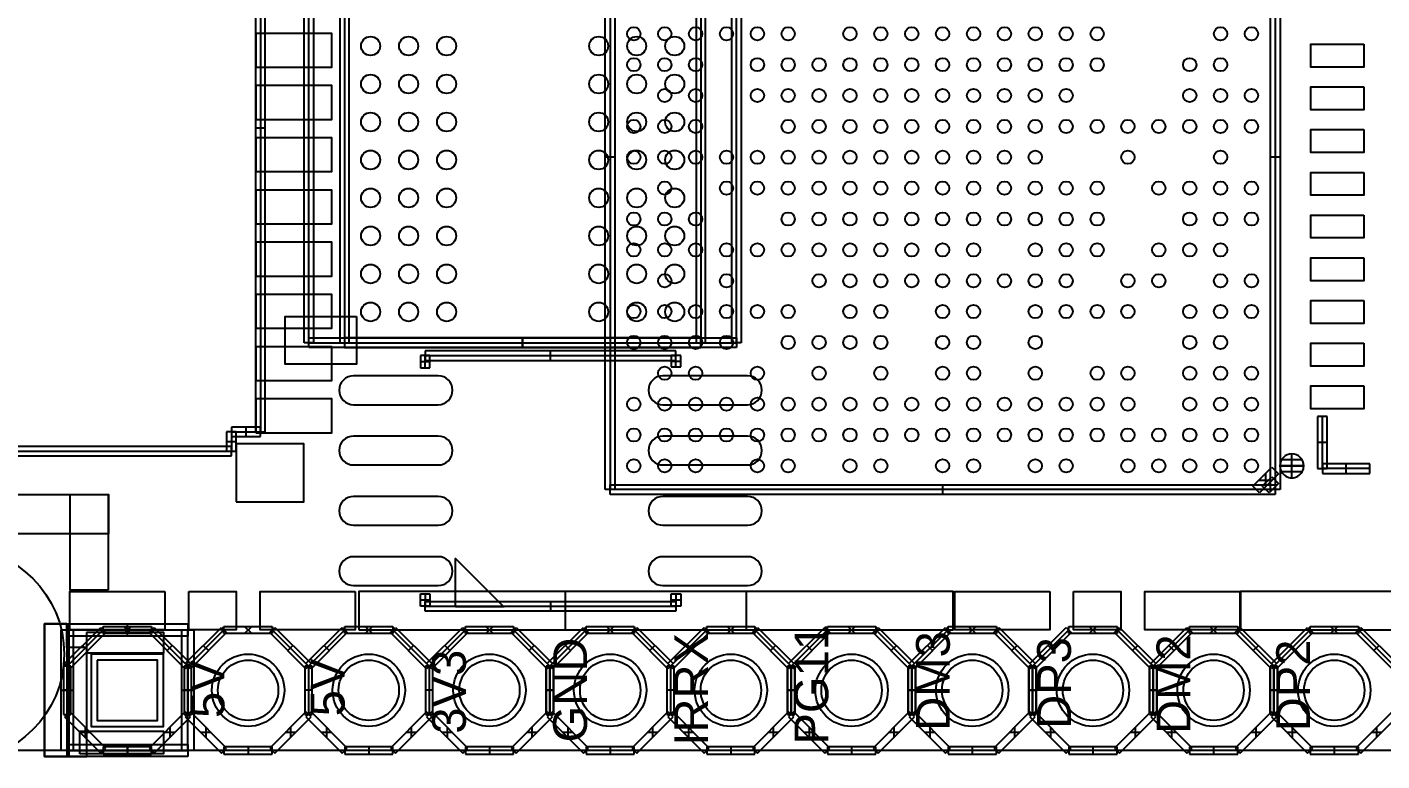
# Model space of a CAD drawing. Header units: millimetres. Extents: x -8.1 to 62.8, y -0.2 to 29.8.
# Drawn here: x 9.03 to 37.54, y -0.22 to 15.24 of the extents above; entities that cross this region are included whole.
import ezdxf

# ---------------------------------------------------------------- set-up
doc = ezdxf.new("R2010")
doc.units = ezdxf.units.MM
doc.header["$MEASUREMENT"] = 0
for name, color, linetype in [('BOT', 12, 'Continuous'), ('KEEPOUT', 13, 'Continuous'), ('SIKL-BOT', 253, 'Continuous'), ('SILK-TOP', 1, 'Continuous'), ('SOLD-TOP', 5, 'Continuous'), ('TOP', 11, 'Continuous')]:
    doc.layers.add(name, color=color, linetype=linetype)

msp = doc.modelspace()

# ---------------------------------------------------------------- linework, layer by layer
at = {"layer": 'BOT'}
for points in [[(13.84, 14.394), (15.44, 14.394), (15.44, 15.106), (13.84, 15.106), (13.84, 14.394)], [(13.84, 13.294), (15.44, 13.294), (15.44, 14.006), (13.84, 14.006), (13.84, 13.294)], [(13.84, 12.194), (15.44, 12.194), (15.44, 12.906), (13.84, 12.906), (13.84, 12.194)], [(13.84, 11.094), (15.44, 11.094), (15.44, 11.806), (13.84, 11.806), (13.84, 11.094)], [(13.84, 9.994), (15.44, 9.994), (15.44, 10.706), (13.84, 10.706), (13.84, 9.994)], [(13.84, 8.894), (15.44, 8.894), (15.44, 9.606), (13.84, 9.606), (13.84, 8.894)], [(13.84, 7.794), (15.44, 7.794), (15.44, 8.506), (13.84, 8.506), (13.84, 7.794)], [(13.84, 6.694), (15.44, 6.694), (15.44, 7.406), (13.84, 7.406), (13.84, 6.694)], [(13.429, 5.24), (14.851, 5.24), (14.851, 6.46), (13.429, 6.46), (13.429, 5.24)], [(10.506, 1.905), (10.506, 0.635), (11.776, 0.635), (11.776, 1.905), (10.506, 1.905)]]:
    msp.add_lwpolyline(points, dxfattribs=at)
for points in [[(17.68, 7.894), (15.902, 7.894, 1), (15.902, 7.285), (17.68, 7.285, 1), (17.68, 7.894)], [(24.19, 7.894), (22.412, 7.894, 1), (22.412, 7.285), (24.19, 7.285, 1), (24.19, 7.894)], [(17.68, 6.624), (15.902, 6.624, 1), (15.902, 6.015), (17.68, 6.015, 1), (17.68, 6.624)], [(24.19, 6.624), (22.412, 6.624, 1), (22.412, 6.015), (24.19, 6.015, 1), (24.19, 6.624)], [(17.68, 5.354), (15.902, 5.354, 1), (15.902, 4.745), (17.68, 4.745, 1), (17.68, 5.354)], [(24.19, 5.354), (22.412, 5.354, 1), (22.412, 4.745), (24.19, 4.745, 1), (24.19, 5.354)], [(17.68, 4.084), (15.902, 4.084, 1), (15.902, 3.475), (17.68, 3.475, 1), (17.68, 4.084)], [(24.19, 4.084), (22.412, 4.084, 1), (22.412, 3.475), (24.19, 3.475, 1), (24.19, 4.084)]]:
    msp.add_lwpolyline(points, format="xyb", dxfattribs=at)
for centre, radius in [((16.259, 14.84), 0.2), ((17.059, 14.84), 0.2), ((17.859, 14.84), 0.2), ((21.059, 14.84), 0.2), ((21.859, 14.84), 0.2), ((22.659, 14.84), 0.2), ((16.259, 14.04), 0.2), ((17.059, 14.04), 0.2), ((17.859, 14.04), 0.2), ((21.059, 14.04), 0.2), ((21.859, 14.04), 0.2), ((22.659, 14.04), 0.2), ((16.259, 13.24), 0.2), ((17.059, 13.24), 0.2), ((17.859, 13.24), 0.2), ((21.059, 13.24), 0.2), ((21.859, 13.24), 0.2), ((22.659, 13.24), 0.2), ((16.259, 12.44), 0.2), ((17.059, 12.44), 0.2), ((17.859, 12.44), 0.2), ((21.059, 12.44), 0.2), ((21.859, 12.44), 0.2), ((22.659, 12.44), 0.2), ((16.259, 11.64), 0.2), ((17.059, 11.64), 0.2), ((17.859, 11.64), 0.2), ((21.059, 11.64), 0.2), ((21.859, 11.64), 0.2), ((22.659, 11.64), 0.2), ((16.259, 10.84), 0.2), ((17.059, 10.84), 0.2), ((17.859, 10.84), 0.2), ((21.059, 10.84), 0.2), ((21.859, 10.84), 0.2), ((22.659, 10.84), 0.2), ((16.259, 10.04), 0.2), ((17.059, 10.04), 0.2), ((17.859, 10.04), 0.2), ((21.059, 10.04), 0.2), ((21.859, 10.04), 0.2), ((22.659, 10.04), 0.2), ((16.259, 9.24), 0.2), ((17.059, 9.24), 0.2), ((17.859, 9.24), 0.2), ((21.059, 9.24), 0.2), ((21.859, 9.24), 0.2), ((22.659, 9.24), 0.2), ((13.681, 1.27), 0.635), ((16.221, 1.27), 0.635), ((18.761, 1.27), 0.635), ((21.301, 1.27), 0.635), ((23.841, 1.27), 0.635), ((26.381, 1.27), 0.635), ((28.921, 1.27), 0.635), ((31.461, 1.27), 0.635), ((34.001, 1.27), 0.635), ((36.541, 1.27), 0.635)]:
    msp.add_circle(centre, radius, dxfattribs=at)
at = {"layer": 'KEEPOUT'}
msp.add_circle((7.56, 2.032), 2.25, dxfattribs=at)
at = {"layer": 'SIKL-BOT'}
for p, q in [((14.859, 8.59), (14.859, 21.89)), ((14.959, 8.59), (14.959, 21.89)), ((15.059, 21.89), (15.059, 8.59)), ((15.609, 21.89), (15.609, 8.59)), ((15.709, 21.89), (15.709, 8.59)), ((15.809, 8.59), (15.809, 21.89)), ((23.109, 21.89), (23.109, 8.59)), ((23.209, 21.89), (23.209, 8.59)), ((23.309, 8.59), (23.309, 21.89)), ((23.859, 8.59), (23.859, 21.89)), ((23.959, 8.59), (23.959, 21.89)), ((24.059, 21.89), (24.059, 8.59)), ((13.838, 19.514), (13.838, 6.714)), ((13.938, 19.514), (13.938, 6.714)), ((14.038, 6.714), (14.038, 19.514)), ((13.838, 13.114), (14.038, 13.114)), ((15.059, 8.59), (14.859, 8.59)), ((14.959, 8.69), (23.959, 8.69)), ((14.959, 8.49), (14.959, 8.69)), ((14.959, 8.59), (23.959, 8.59)), ((15.609, 8.59), (15.809, 8.59)), ((15.709, 8.69), (15.709, 8.49)), ((23.209, 8.69), (15.709, 8.69)), ((15.709, 8.59), (23.209, 8.59)), ((19.459, 8.69), (19.459, 8.49)), ((19.459, 8.49), (19.459, 8.69)), ((23.109, 8.59), (23.309, 8.59)), ((23.209, 8.49), (23.209, 8.69)), ((24.059, 8.59), (23.859, 8.59)), ((23.959, 8.69), (23.959, 8.49)), ((23.959, 8.49), (14.959, 8.49)), ((15.709, 8.49), (23.209, 8.49)), ((17.306, 8.319), (17.306, 8.064)), ((17.506, 8.319), (17.306, 8.319)), ((22.686, 8.419), (17.406, 8.419)), ((17.406, 8.419), (17.406, 8.219)), ((17.406, 8.319), (22.686, 8.319)), ((17.406, 8.064), (17.406, 8.319)), ((17.506, 8.064), (17.506, 8.319)), ((20.046, 8.219), (20.046, 8.419)), ((22.586, 8.319), (22.586, 8.084)), ((22.786, 8.319), (22.586, 8.319)), ((22.686, 8.219), (22.686, 8.419)), ((22.686, 8.084), (22.686, 8.319)), ((22.786, 8.084), (22.786, 8.319)), ((17.306, 8.192), (17.506, 8.192)), ((17.306, 8.064), (17.506, 8.064)), ((17.406, 8.219), (22.686, 8.219)), ((22.586, 8.202), (22.786, 8.202)), ((22.586, 8.084), (22.786, 8.084)), ((13.229, 6.714), (13.229, 6.307)), ((13.429, 6.714), (13.229, 6.714)), ((13.329, 6.814), (13.329, 6.614)), ((13.938, 6.814), (13.329, 6.814)), ((13.329, 6.714), (13.329, 6.307)), ((13.329, 6.714), (13.938, 6.714)), ((13.329, 6.614), (13.938, 6.614)), ((13.429, 6.307), (13.429, 6.714)), ((13.633, 6.814), (13.633, 6.614)), ((13.838, 6.714), (14.038, 6.714)), ((13.938, 6.614), (13.938, 6.814)), ((13.329, 6.407), (1.187, 6.407)), ((1.187, 6.307), (13.329, 6.307)), ((13.229, 6.51), (13.429, 6.51)), ((13.229, 6.307), (13.429, 6.307)), ((13.329, 6.207), (13.329, 6.407)), ((1.187, 6.207), (13.329, 6.207)), ((17.306, 3.039), (17.306, 3.304)), ((17.306, 3.304), (17.506, 3.304)), ((17.306, 3.172), (17.506, 3.172)), ((17.406, 3.304), (17.406, 3.039)), ((17.406, 3.139), (22.686, 3.139)), ((17.406, 2.939), (17.406, 3.139)), ((17.506, 3.304), (17.506, 3.039)), ((20.046, 3.139), (20.046, 2.939)), ((22.586, 3.304), (22.786, 3.304)), ((22.586, 3.039), (22.586, 3.304)), ((22.586, 3.172), (22.786, 3.172)), ((22.686, 3.304), (22.686, 3.039)), ((22.686, 3.139), (22.686, 2.939)), ((22.786, 3.304), (22.786, 3.039)), ((17.506, 3.039), (17.306, 3.039)), ((17.406, 3.039), (22.686, 3.039)), ((22.686, 2.939), (17.406, 2.939)), ((22.786, 3.039), (22.586, 3.039)), ((9.817, 1.832), (10.579, 2.594)), ((9.871, 2.667), (12.411, 2.667)), ((9.871, 2.413), (9.871, 2.667)), ((10.579, 2.594), (10.687, 2.486)), ((10.633, 2.616), (11.649, 2.616)), ((10.633, 2.464), (10.633, 2.616)), ((11.217, 2.616), (11.065, 2.464)), ((11.217, 2.464), (11.065, 2.616)), ((11.141, 2.413), (11.141, 2.667)), ((11.595, 2.486), (11.703, 2.594)), ((11.649, 2.616), (11.649, 2.464)), ((11.703, 2.594), (12.465, 1.832)), ((12.357, 1.832), (13.119, 2.594)), ((12.411, 2.667), (12.411, 2.413)), ((13.119, 2.594), (13.227, 2.486)), ((13.173, 2.616), (14.189, 2.616)), ((13.173, 2.464), (13.173, 2.616)), ((13.757, 2.616), (13.605, 2.464)), ((13.757, 2.464), (13.605, 2.616)), ((14.135, 2.486), (14.243, 2.594)), ((14.189, 2.616), (14.189, 2.464)), ((14.243, 2.594), (15.005, 1.832)), ((14.897, 1.832), (15.659, 2.594)), ((15.659, 2.594), (15.767, 2.486)), ((15.713, 2.616), (16.729, 2.616)), ((15.713, 2.464), (15.713, 2.616)), ((16.297, 2.616), (16.145, 2.464)), ((16.297, 2.464), (16.145, 2.616)), ((16.675, 2.486), (16.783, 2.594)), ((16.729, 2.616), (16.729, 2.464)), ((16.783, 2.594), (17.545, 1.832)), ((17.437, 1.832), (18.199, 2.594)), ((18.199, 2.594), (18.307, 2.486)), ((18.253, 2.616), (19.269, 2.616)), ((18.253, 2.464), (18.253, 2.616)), ((18.837, 2.616), (18.685, 2.464)), ((18.837, 2.464), (18.685, 2.616)), ((19.215, 2.486), (19.323, 2.594)), ((19.269, 2.616), (19.269, 2.464)), ((19.323, 2.594), (20.085, 1.832)), ((19.977, 1.832), (20.739, 2.594)), ((20.739, 2.594), (20.847, 2.486)), ((20.793, 2.616), (21.809, 2.616)), ((20.793, 2.464), (20.793, 2.616)), ((21.377, 2.616), (21.225, 2.464)), ((21.377, 2.464), (21.225, 2.616)), ((21.755, 2.486), (21.863, 2.594)), ((21.809, 2.616), (21.809, 2.464)), ((21.863, 2.594), (22.625, 1.832)), ((22.517, 1.832), (23.279, 2.594)), ((23.279, 2.594), (23.387, 2.486)), ((23.333, 2.616), (24.349, 2.616)), ((23.333, 2.464), (23.333, 2.616)), ((23.917, 2.616), (23.765, 2.464)), ((23.917, 2.464), (23.765, 2.616)), ((24.295, 2.486), (24.403, 2.594)), ((24.349, 2.616), (24.349, 2.464)), ((24.403, 2.594), (25.165, 1.832)), ((25.057, 1.832), (25.819, 2.594)), ((25.819, 2.594), (25.927, 2.486)), ((25.873, 2.616), (26.889, 2.616)), ((25.873, 2.464), (25.873, 2.616)), ((26.457, 2.616), (26.305, 2.464)), ((26.457, 2.464), (26.305, 2.616)), ((26.835, 2.486), (26.943, 2.594)), ((26.889, 2.616), (26.889, 2.464)), ((26.943, 2.594), (27.705, 1.832)), ((27.597, 1.832), (28.359, 2.594)), ((28.359, 2.594), (28.467, 2.486)), ((28.413, 2.616), (29.429, 2.616)), ((28.413, 2.464), (28.413, 2.616)), ((28.997, 2.616), (28.845, 2.464)), ((28.997, 2.464), (28.845, 2.616)), ((29.375, 2.486), (29.483, 2.594)), ((29.429, 2.616), (29.429, 2.464)), ((29.483, 2.594), (30.245, 1.832)), ((30.137, 1.832), (30.899, 2.594)), ((30.899, 2.594), (31.007, 2.486)), ((30.953, 2.616), (31.969, 2.616)), ((30.953, 2.464), (30.953, 2.616)), ((31.537, 2.616), (31.385, 2.464)), ((31.537, 2.464), (31.385, 2.616)), ((31.915, 2.486), (32.023, 2.594)), ((31.969, 2.616), (31.969, 2.464)), ((32.023, 2.594), (32.785, 1.832)), ((32.677, 1.832), (33.439, 2.594)), ((33.439, 2.594), (33.547, 2.486)), ((33.493, 2.616), (34.509, 2.616)), ((33.493, 2.464), (33.493, 2.616)), ((34.077, 2.616), (33.925, 2.464)), ((34.077, 2.464), (33.925, 2.616)), ((34.455, 2.486), (34.563, 2.594)), ((34.509, 2.616), (34.509, 2.464)), ((34.563, 2.594), (35.325, 1.832)), ((35.217, 1.832), (35.979, 2.594)), ((35.979, 2.594), (36.087, 2.486)), ((36.033, 2.616), (37.049, 2.616)), ((36.033, 2.464), (36.033, 2.616)), ((36.617, 2.616), (36.465, 2.464)), ((36.617, 2.464), (36.465, 2.616)), ((36.995, 2.486), (37.103, 2.594)), ((37.049, 2.616), (37.049, 2.464)), ((37.103, 2.594), (37.865, 1.832)), ((9.744, 0), (9.744, 2.54)), ((9.744, 2.54), (9.998, 2.54)), ((10.633, 2.54), (9.871, 1.778)), ((9.871, 0), (9.871, 2.54)), ((9.871, 2.54), (12.411, 2.54)), ((12.411, 2.413), (9.871, 2.413)), ((10.687, 2.486), (9.925, 1.724)), ((9.998, 2.54), (9.998, 0)), ((11.649, 2.464), (10.633, 2.464)), ((12.357, 1.724), (11.595, 2.486)), ((12.411, 1.778), (11.649, 2.54)), ((12.284, 2.54), (12.538, 2.54)), ((12.284, 0), (12.284, 2.54)), ((13.173, 2.54), (12.411, 1.778)), ((12.411, 0), (12.411, 2.54)), ((13.227, 2.486), (12.465, 1.724)), ((12.538, 2.54), (12.538, 0)), ((14.189, 2.464), (13.173, 2.464)), ((14.897, 1.724), (14.135, 2.486)), ((14.951, 1.778), (14.189, 2.54)), ((15.713, 2.54), (14.951, 1.778)), ((15.767, 2.486), (15.005, 1.724)), ((16.729, 2.464), (15.713, 2.464)), ((17.437, 1.724), (16.675, 2.486)), ((17.491, 1.778), (16.729, 2.54)), ((18.253, 2.54), (17.491, 1.778)), ((18.307, 2.486), (17.545, 1.724)), ((19.269, 2.464), (18.253, 2.464)), ((19.977, 1.724), (19.215, 2.486)), ((20.031, 1.778), (19.269, 2.54)), ((20.793, 2.54), (20.031, 1.778)), ((20.847, 2.486), (20.085, 1.724)), ((21.809, 2.464), (20.793, 2.464)), ((22.517, 1.724), (21.755, 2.486)), ((22.571, 1.778), (21.809, 2.54)), ((23.333, 2.54), (22.571, 1.778)), ((23.387, 2.486), (22.625, 1.724)), ((24.349, 2.464), (23.333, 2.464)), ((25.057, 1.724), (24.295, 2.486)), ((25.111, 1.778), (24.349, 2.54)), ((25.873, 2.54), (25.111, 1.778)), ((25.927, 2.486), (25.165, 1.724)), ((26.889, 2.464), (25.873, 2.464)), ((27.597, 1.724), (26.835, 2.486)), ((27.651, 1.778), (26.889, 2.54)), ((28.413, 2.54), (27.651, 1.778)), ((28.467, 2.486), (27.705, 1.724)), ((29.429, 2.464), (28.413, 2.464)), ((30.137, 1.724), (29.375, 2.486)), ((30.191, 1.778), (29.429, 2.54)), ((30.953, 2.54), (30.191, 1.778)), ((31.007, 2.486), (30.245, 1.724)), ((31.969, 2.464), (30.953, 2.464)), ((32.677, 1.724), (31.915, 2.486)), ((32.731, 1.778), (31.969, 2.54)), ((33.493, 2.54), (32.731, 1.778)), ((33.547, 2.486), (32.785, 1.724)), ((34.509, 2.464), (33.493, 2.464)), ((35.217, 1.724), (34.455, 2.486)), ((35.271, 1.778), (34.509, 2.54)), ((36.033, 2.54), (35.271, 1.778)), ((36.087, 2.486), (35.325, 1.724)), ((37.049, 2.464), (36.033, 2.464)), ((37.757, 1.724), (36.995, 2.486)), ((37.811, 1.778), (37.049, 2.54)), ((10.306, 2.105), (10.198, 2.213)), ((12.084, 2.213), (11.976, 2.105)), ((12.846, 2.105), (12.738, 2.213)), ((14.624, 2.213), (14.516, 2.105)), ((15.386, 2.105), (15.278, 2.213)), ((17.164, 2.213), (17.056, 2.105)), ((17.926, 2.105), (17.818, 2.213)), ((19.704, 2.213), (19.596, 2.105)), ((20.466, 2.105), (20.358, 2.213)), ((22.244, 2.213), (22.136, 2.105)), ((23.006, 2.105), (22.898, 2.213)), ((24.784, 2.213), (24.676, 2.105)), ((25.546, 2.105), (25.438, 2.213)), ((27.324, 2.213), (27.216, 2.105)), ((28.086, 2.105), (27.978, 2.213)), ((29.864, 2.213), (29.756, 2.105)), ((30.626, 2.105), (30.518, 2.213)), ((32.404, 2.213), (32.296, 2.105)), ((33.166, 2.105), (33.058, 2.213)), ((34.944, 2.213), (34.836, 2.105)), ((35.706, 2.105), (35.598, 2.213)), ((37.484, 2.213), (37.376, 2.105)), ((9.795, 1.778), (9.795, 0.762)), ((9.947, 1.778), (9.795, 1.778)), ((9.925, 1.724), (9.817, 1.832)), ((9.871, 1.778), (9.871, 0.762)), ((9.947, 0.762), (9.947, 1.778)), ((12.335, 1.778), (12.335, 0.762)), ((12.487, 1.778), (12.335, 1.778)), ((12.335, 1.778), (12.335, 0.762)), ((12.487, 1.778), (12.335, 1.778)), ((12.465, 1.832), (12.357, 1.724)), ((12.465, 1.724), (12.357, 1.832)), ((12.411, 1.778), (12.411, 0.762)), ((12.411, 1.778), (12.411, 0.762)), ((12.487, 0.762), (12.487, 1.778)), ((12.487, 0.762), (12.487, 1.778)), ((14.875, 1.778), (14.875, 0.762)), ((15.027, 1.778), (14.875, 1.778)), ((14.875, 1.778), (14.875, 0.762)), ((15.027, 1.778), (14.875, 1.778)), ((15.005, 1.832), (14.897, 1.724)), ((15.005, 1.724), (14.897, 1.832)), ((14.951, 1.778), (14.951, 0.762)), ((14.951, 1.778), (14.951, 0.762)), ((15.027, 0.762), (15.027, 1.778)), ((15.027, 0.762), (15.027, 1.778)), ((17.415, 1.778), (17.415, 0.762)), ((17.567, 1.778), (17.415, 1.778)), ((17.415, 1.778), (17.415, 0.762)), ((17.567, 1.778), (17.415, 1.778)), ((17.545, 1.832), (17.437, 1.724)), ((17.545, 1.724), (17.437, 1.832)), ((17.491, 1.778), (17.491, 0.762)), ((17.491, 1.778), (17.491, 0.762)), ((17.567, 0.762), (17.567, 1.778)), ((17.567, 0.762), (17.567, 1.778)), ((19.955, 1.778), (19.955, 0.762)), ((20.107, 1.778), (19.955, 1.778)), ((19.955, 1.778), (20.107, 1.778)), ((19.955, 0.762), (19.955, 1.778)), ((19.955, 1.778), (19.955, 0.762)), ((20.107, 1.778), (19.955, 1.778)), ((20.085, 1.832), (19.977, 1.724)), ((20.085, 1.724), (19.977, 1.832)), ((20.031, 1.778), (20.031, 0.762)), ((20.031, 0.762), (20.031, 1.778)), ((20.031, 1.778), (20.031, 0.762)), ((20.107, 0.762), (20.107, 1.778)), ((20.107, 1.778), (20.107, 0.762)), ((20.107, 0.762), (20.107, 1.778)), ((22.495, 1.778), (22.495, 0.762)), ((22.647, 1.778), (22.495, 1.778)), ((22.495, 1.778), (22.495, 0.762)), ((22.647, 1.778), (22.495, 1.778)), ((22.625, 1.724), (22.517, 1.832)), ((22.625, 1.832), (22.517, 1.724)), ((22.571, 1.778), (22.571, 0.762)), ((22.571, 1.778), (22.571, 0.762)), ((22.647, 0.762), (22.647, 1.778)), ((22.647, 0.762), (22.647, 1.778)), ((25.035, 1.778), (25.187, 1.778)), ((25.035, 0.762), (25.035, 1.778)), ((25.035, 1.778), (25.035, 0.762)), ((25.187, 1.778), (25.035, 1.778)), ((25.035, 1.778), (25.035, 0.762)), ((25.187, 1.778), (25.035, 1.778)), ((25.165, 1.832), (25.057, 1.724)), ((25.165, 1.724), (25.057, 1.832)), ((25.111, 0.762), (25.111, 1.778)), ((25.111, 1.778), (25.111, 0.762)), ((25.111, 1.778), (25.111, 0.762)), ((25.187, 1.778), (25.187, 0.762)), ((25.187, 0.762), (25.187, 1.778)), ((25.187, 0.762), (25.187, 1.778)), ((27.575, 1.778), (27.727, 1.778)), ((27.575, 0.762), (27.575, 1.778)), ((27.575, 1.778), (27.575, 0.762)), ((27.727, 1.778), (27.575, 1.778)), ((27.575, 1.778), (27.575, 0.762)), ((27.727, 1.778), (27.575, 1.778)), ((27.705, 1.832), (27.597, 1.724)), ((27.705, 1.724), (27.597, 1.832)), ((27.651, 0.762), (27.651, 1.778)), ((27.651, 1.778), (27.651, 0.762)), ((27.651, 1.778), (27.651, 0.762)), ((27.727, 1.778), (27.727, 0.762)), ((27.727, 0.762), (27.727, 1.778)), ((27.727, 0.762), (27.727, 1.778)), ((30.115, 1.778), (30.267, 1.778)), ((30.115, 0.762), (30.115, 1.778)), ((30.115, 1.778), (30.115, 0.762)), ((30.267, 1.778), (30.115, 1.778)), ((30.115, 1.778), (30.115, 0.762)), ((30.267, 1.778), (30.115, 1.778)), ((30.245, 1.832), (30.137, 1.724)), ((30.245, 1.724), (30.137, 1.832)), ((30.191, 0.762), (30.191, 1.778)), ((30.191, 1.778), (30.191, 0.762)), ((30.191, 1.778), (30.191, 0.762)), ((30.267, 1.778), (30.267, 0.762)), ((30.267, 0.762), (30.267, 1.778)), ((30.267, 0.762), (30.267, 1.778)), ((32.655, 1.778), (32.807, 1.778)), ((32.655, 0.762), (32.655, 1.778)), ((32.655, 1.778), (32.655, 0.762)), ((32.807, 1.778), (32.655, 1.778)), ((32.655, 1.778), (32.655, 0.762)), ((32.807, 1.778), (32.655, 1.778)), ((32.785, 1.832), (32.677, 1.724)), ((32.785, 1.724), (32.677, 1.832)), ((32.731, 0.762), (32.731, 1.778)), ((32.731, 1.778), (32.731, 0.762)), ((32.731, 1.778), (32.731, 0.762)), ((32.807, 1.778), (32.807, 0.762)), ((32.807, 0.762), (32.807, 1.778)), ((32.807, 0.762), (32.807, 1.778)), ((35.195, 1.778), (35.347, 1.778)), ((35.195, 0.762), (35.195, 1.778)), ((35.195, 1.778), (35.195, 0.762)), ((35.347, 1.778), (35.195, 1.778)), ((35.195, 1.778), (35.195, 0.762)), ((35.347, 1.778), (35.195, 1.778)), ((35.325, 1.832), (35.217, 1.724)), ((35.325, 1.724), (35.217, 1.832)), ((35.271, 0.762), (35.271, 1.778)), ((35.271, 1.778), (35.271, 0.762)), ((35.271, 1.778), (35.271, 0.762)), ((35.347, 1.778), (35.347, 0.762)), ((35.347, 0.762), (35.347, 1.778)), ((35.347, 0.762), (35.347, 1.778)), ((9.744, 1.27), (9.998, 1.27)), ((9.947, 1.27), (9.795, 1.27)), ((12.284, 1.27), (12.538, 1.27)), ((12.487, 1.27), (12.335, 1.27)), ((12.487, 1.27), (12.335, 1.27)), ((15.027, 1.27), (14.875, 1.27)), ((15.027, 1.27), (14.875, 1.27)), ((17.567, 1.27), (17.415, 1.27)), ((17.567, 1.27), (17.415, 1.27)), ((20.107, 1.27), (19.955, 1.27)), ((19.955, 1.27), (20.107, 1.27)), ((20.107, 1.27), (19.955, 1.27)), ((22.647, 1.27), (22.495, 1.27)), ((22.647, 1.27), (22.495, 1.27)), ((25.035, 1.27), (25.187, 1.27)), ((25.187, 1.27), (25.035, 1.27)), ((25.187, 1.27), (25.035, 1.27)), ((27.575, 1.27), (27.727, 1.27)), ((27.727, 1.27), (27.575, 1.27)), ((27.727, 1.27), (27.575, 1.27)), ((30.115, 1.27), (30.267, 1.27)), ((30.267, 1.27), (30.115, 1.27)), ((30.267, 1.27), (30.115, 1.27)), ((32.655, 1.27), (32.807, 1.27)), ((32.807, 1.27), (32.655, 1.27)), ((32.807, 1.27), (32.655, 1.27)), ((35.195, 1.27), (35.347, 1.27)), ((35.347, 1.27), (35.195, 1.27)), ((35.347, 1.27), (35.195, 1.27)), ((9.795, 0.762), (9.947, 0.762)), ((9.925, 0.816), (9.817, 0.708)), ((9.817, 0.708), (10.579, -0.054)), ((10.687, 0.054), (9.925, 0.816)), ((12.357, 0.816), (11.595, 0.054)), ((11.703, -0.054), (12.465, 0.708)), ((12.335, 0.762), (12.487, 0.762)), ((12.335, 0.762), (12.487, 0.762)), ((12.465, 0.708), (12.357, 0.816)), ((12.465, 0.816), (12.357, 0.708)), ((12.357, 0.708), (13.119, -0.054)), ((13.227, 0.054), (12.465, 0.816)), ((14.897, 0.816), (14.135, 0.054)), ((14.243, -0.054), (15.005, 0.708)), ((14.875, 0.762), (15.027, 0.762)), ((14.875, 0.762), (15.027, 0.762)), ((15.005, 0.708), (14.897, 0.816)), ((15.005, 0.816), (14.897, 0.708)), ((14.897, 0.708), (15.659, -0.054)), ((15.767, 0.054), (15.005, 0.816)), ((17.437, 0.816), (16.675, 0.054)), ((16.783, -0.054), (17.545, 0.708)), ((17.415, 0.762), (17.567, 0.762)), ((17.415, 0.762), (17.567, 0.762)), ((17.545, 0.708), (17.437, 0.816)), ((17.545, 0.816), (17.437, 0.708)), ((17.437, 0.708), (18.199, -0.054)), ((18.307, 0.054), (17.545, 0.816)), ((19.977, 0.816), (19.215, 0.054)), ((19.323, -0.054), (20.085, 0.708)), ((19.955, 0.762), (20.107, 0.762)), ((20.107, 0.762), (19.955, 0.762)), ((19.955, 0.762), (20.107, 0.762)), ((20.085, 0.708), (19.977, 0.816)), ((20.085, 0.816), (19.977, 0.708)), ((19.977, 0.708), (20.739, -0.054)), ((20.847, 0.054), (20.085, 0.816)), ((22.517, 0.816), (21.755, 0.054)), ((21.863, -0.054), (22.625, 0.708)), ((22.495, 0.762), (22.647, 0.762)), ((22.495, 0.762), (22.647, 0.762)), ((22.625, 0.816), (22.517, 0.708)), ((22.625, 0.708), (22.517, 0.816)), ((22.517, 0.708), (23.279, -0.054)), ((23.387, 0.054), (22.625, 0.816)), ((25.057, 0.816), (24.295, 0.054)), ((24.403, -0.054), (25.165, 0.708)), ((25.187, 0.762), (25.035, 0.762)), ((25.035, 0.762), (25.187, 0.762)), ((25.035, 0.762), (25.187, 0.762)), ((25.165, 0.708), (25.057, 0.816)), ((25.165, 0.816), (25.057, 0.708)), ((25.057, 0.708), (25.819, -0.054)), ((25.927, 0.054), (25.165, 0.816)), ((27.597, 0.816), (26.835, 0.054)), ((26.943, -0.054), (27.705, 0.708)), ((27.727, 0.762), (27.575, 0.762)), ((27.575, 0.762), (27.727, 0.762)), ((27.575, 0.762), (27.727, 0.762)), ((27.705, 0.708), (27.597, 0.816)), ((27.705, 0.816), (27.597, 0.708)), ((27.597, 0.708), (28.359, -0.054)), ((28.467, 0.054), (27.705, 0.816)), ((30.137, 0.816), (29.375, 0.054)), ((29.483, -0.054), (30.245, 0.708)), ((30.267, 0.762), (30.115, 0.762)), ((30.115, 0.762), (30.267, 0.762)), ((30.115, 0.762), (30.267, 0.762)), ((30.245, 0.708), (30.137, 0.816)), ((30.245, 0.816), (30.137, 0.708)), ((30.137, 0.708), (30.899, -0.054)), ((31.007, 0.054), (30.245, 0.816)), ((32.677, 0.816), (31.915, 0.054)), ((32.023, -0.054), (32.785, 0.708)), ((32.807, 0.762), (32.655, 0.762)), ((32.655, 0.762), (32.807, 0.762)), ((32.655, 0.762), (32.807, 0.762)), ((32.785, 0.708), (32.677, 0.816)), ((32.785, 0.816), (32.677, 0.708)), ((32.677, 0.708), (33.439, -0.054)), ((33.547, 0.054), (32.785, 0.816)), ((35.217, 0.816), (34.455, 0.054)), ((34.563, -0.054), (35.325, 0.708)), ((35.347, 0.762), (35.195, 0.762)), ((35.195, 0.762), (35.347, 0.762)), ((35.195, 0.762), (35.347, 0.762)), ((35.325, 0.708), (35.217, 0.816)), ((35.325, 0.816), (35.217, 0.708)), ((35.217, 0.708), (35.979, -0.054)), ((36.087, 0.054), (35.325, 0.816)), ((37.757, 0.816), (36.995, 0.054)), ((37.103, -0.054), (37.865, 0.708)), ((10.36, 0.381), (10.144, 0.381)), ((10.252, 0.489), (10.252, 0.273)), ((12.138, 0.381), (11.922, 0.381)), ((12.03, 0.489), (12.03, 0.273)), ((12.9, 0.381), (12.684, 0.381)), ((12.792, 0.489), (12.792, 0.273)), ((14.678, 0.381), (14.462, 0.381)), ((14.57, 0.489), (14.57, 0.273)), ((15.44, 0.381), (15.224, 0.381)), ((15.332, 0.489), (15.332, 0.273)), ((17.218, 0.381), (17.002, 0.381)), ((17.11, 0.489), (17.11, 0.273)), ((17.98, 0.381), (17.764, 0.381)), ((17.872, 0.489), (17.872, 0.273)), ((19.758, 0.381), (19.542, 0.381)), ((19.65, 0.489), (19.65, 0.273)), ((20.52, 0.381), (20.304, 0.381)), ((20.412, 0.489), (20.412, 0.273)), ((22.298, 0.381), (22.082, 0.381)), ((22.19, 0.489), (22.19, 0.273)), ((23.06, 0.381), (22.844, 0.381)), ((22.952, 0.489), (22.952, 0.273)), ((24.838, 0.381), (24.622, 0.381)), ((24.73, 0.489), (24.73, 0.273)), ((25.6, 0.381), (25.384, 0.381)), ((25.492, 0.489), (25.492, 0.273)), ((27.378, 0.381), (27.162, 0.381)), ((27.27, 0.489), (27.27, 0.273)), ((28.14, 0.381), (27.924, 0.381)), ((28.032, 0.489), (28.032, 0.273)), ((29.918, 0.381), (29.702, 0.381)), ((29.81, 0.489), (29.81, 0.273)), ((30.68, 0.381), (30.464, 0.381)), ((30.572, 0.489), (30.572, 0.273)), ((32.458, 0.381), (32.242, 0.381)), ((32.35, 0.489), (32.35, 0.273)), ((33.22, 0.381), (33.004, 0.381)), ((33.112, 0.489), (33.112, 0.273)), ((34.998, 0.381), (34.782, 0.381)), ((34.89, 0.489), (34.89, 0.273)), ((35.76, 0.381), (35.544, 0.381)), ((35.652, 0.489), (35.652, 0.273)), ((37.538, 0.381), (37.322, 0.381)), ((37.43, 0.489), (37.43, 0.273)), ((9.998, 0), (9.744, 0)), ((9.871, 0.127), (12.411, 0.127)), ((9.871, -0.127), (9.871, 0.127)), ((9.871, 0), (12.411, 0)), ((10.579, -0.054), (10.687, 0.054)), ((10.633, 0.076), (10.633, -0.076)), ((11.649, 0.076), (10.633, 0.076)), ((11.649, 0), (10.633, 0)), ((11.141, -0.127), (11.141, 0.127)), ((11.141, 0.076), (11.141, -0.076)), ((11.595, 0.054), (11.703, -0.054)), ((11.649, -0.076), (11.649, 0.076)), ((12.538, 0), (12.284, 0)), ((12.411, 0.127), (12.411, -0.127)), ((13.119, -0.054), (13.227, 0.054)), ((13.173, 0.076), (13.173, -0.076)), ((14.189, 0.076), (13.173, 0.076)), ((14.189, 0), (13.173, 0)), ((13.681, 0.076), (13.681, -0.076)), ((14.135, 0.054), (14.243, -0.054)), ((14.189, -0.076), (14.189, 0.076)), ((15.659, -0.054), (15.767, 0.054)), ((15.713, 0.076), (15.713, -0.076)), ((16.729, 0.076), (15.713, 0.076)), ((16.729, 0), (15.713, 0)), ((16.221, 0.076), (16.221, -0.076)), ((16.675, 0.054), (16.783, -0.054)), ((16.729, -0.076), (16.729, 0.076)), ((18.199, -0.054), (18.307, 0.054)), ((18.253, 0.076), (18.253, -0.076)), ((19.269, 0.076), (18.253, 0.076)), ((19.269, 0), (18.253, 0)), ((18.761, 0.076), (18.761, -0.076)), ((19.215, 0.054), (19.323, -0.054)), ((19.269, -0.076), (19.269, 0.076)), ((20.739, -0.054), (20.847, 0.054)), ((20.793, 0.076), (20.793, -0.076)), ((21.809, 0.076), (20.793, 0.076)), ((21.809, 0), (20.793, 0)), ((21.301, 0.076), (21.301, -0.076)), ((21.755, 0.054), (21.863, -0.054)), ((21.809, -0.076), (21.809, 0.076)), ((23.279, -0.054), (23.387, 0.054)), ((23.333, 0.076), (23.333, -0.076)), ((24.349, 0.076), (23.333, 0.076)), ((24.349, 0), (23.333, 0)), ((23.841, 0.076), (23.841, -0.076)), ((24.295, 0.054), (24.403, -0.054)), ((24.349, -0.076), (24.349, 0.076)), ((25.819, -0.054), (25.927, 0.054)), ((25.873, 0.076), (25.873, -0.076)), ((26.889, 0.076), (25.873, 0.076)), ((26.889, 0), (25.873, 0)), ((26.381, 0.076), (26.381, -0.076)), ((26.835, 0.054), (26.943, -0.054)), ((26.889, -0.076), (26.889, 0.076)), ((28.359, -0.054), (28.467, 0.054)), ((28.413, 0.076), (28.413, -0.076)), ((29.429, 0.076), (28.413, 0.076)), ((29.429, 0), (28.413, 0)), ((28.921, 0.076), (28.921, -0.076)), ((29.375, 0.054), (29.483, -0.054)), ((29.429, -0.076), (29.429, 0.076)), ((30.899, -0.054), (31.007, 0.054)), ((30.953, 0.076), (30.953, -0.076)), ((31.969, 0.076), (30.953, 0.076)), ((31.969, 0), (30.953, 0)), ((31.461, 0.076), (31.461, -0.076)), ((31.915, 0.054), (32.023, -0.054)), ((31.969, -0.076), (31.969, 0.076)), ((33.439, -0.054), (33.547, 0.054)), ((33.493, 0.076), (33.493, -0.076)), ((34.509, 0.076), (33.493, 0.076)), ((34.509, 0), (33.493, 0)), ((34.001, 0.076), (34.001, -0.076)), ((34.455, 0.054), (34.563, -0.054)), ((34.509, -0.076), (34.509, 0.076)), ((35.979, -0.054), (36.087, 0.054)), ((36.033, 0.076), (36.033, -0.076)), ((37.049, 0.076), (36.033, 0.076)), ((37.049, 0), (36.033, 0)), ((36.541, 0.076), (36.541, -0.076)), ((36.995, 0.054), (37.103, -0.054)), ((37.049, -0.076), (37.049, 0.076)), ((12.411, -0.127), (9.871, -0.127)), ((10.633, -0.076), (11.649, -0.076)), ((13.173, -0.076), (14.189, -0.076)), ((15.713, -0.076), (16.729, -0.076)), ((18.253, -0.076), (19.269, -0.076)), ((20.793, -0.076), (21.809, -0.076)), ((23.333, -0.076), (24.349, -0.076)), ((25.873, -0.076), (26.889, -0.076)), ((28.413, -0.076), (29.429, -0.076)), ((30.953, -0.076), (31.969, -0.076)), ((33.493, -0.076), (34.509, -0.076)), ((36.033, -0.076), (37.049, -0.076))]:
    msp.add_line(p, q, dxfattribs=at)
for points in [[(15.959, 9.14), (15.959, 8.14), (14.459, 8.14), (14.459, 9.14), (15.959, 9.14)], [(18.044, 3.03), (18.044, 4.046), (19.06, 3.03), (18.044, 3.03)], [(9.906, 2.667), (9.906, -0.127), (9.398, -0.127), (9.398, 2.667), (9.906, 2.667)]]:
    msp.add_lwpolyline(points, dxfattribs=at)
at = {"layer": 'SILK-TOP'}
for p, q in [((21.198, 5.497), (21.198, 19.497)), ((21.298, 19.497), (21.298, 5.497)), ((21.399, 19.497), (21.399, 5.497)), ((35.198, 5.497), (35.198, 19.497)), ((35.299, 19.497), (35.299, 5.497)), ((35.399, 19.497), (35.399, 5.497)), ((21.399, 12.497), (21.198, 12.497)), ((35.399, 12.497), (35.198, 12.497)), ((36.191, 7.038), (36.191, 5.938)), ((36.391, 7.038), (36.191, 7.038)), ((36.291, 5.938), (36.291, 7.038)), ((36.391, 5.938), (36.391, 7.038)), ((36.391, 6.488), (36.191, 6.488)), ((35.398, 5.997), (35.647, 5.997)), ((35.647, 5.997), (35.398, 5.997)), ((35.865, 6.122), (35.431, 6.122)), ((35.648, 5.999), (35.648, 6.247)), ((35.648, 5.746), (35.648, 5.995)), ((35.65, 5.997), (35.899, 5.997)), ((35.899, 5.997), (35.65, 5.997)), ((36.291, 6.038), (36.291, 5.838)), ((37.291, 6.038), (36.291, 6.038)), ((36.791, 5.838), (36.791, 6.038)), ((37.291, 5.838), (37.291, 6.038)), ((34.826, 5.568), (35.228, 5.969)), ((35.37, 5.827), (34.968, 5.426)), ((35.027, 5.568), (35.228, 5.768)), ((35.098, 5.555), (35.098, 5.839)), ((35.198, 5.455), (35.198, 5.739)), ((35.228, 5.969), (35.37, 5.827)), ((35.228, 5.768), (35.369, 5.626)), ((35.865, 5.871), (35.431, 5.871)), ((36.191, 5.938), (36.391, 5.938)), ((37.291, 5.938), (36.291, 5.938)), ((36.291, 5.838), (37.291, 5.838)), ((21.399, 5.497), (21.198, 5.497)), ((21.298, 5.597), (35.299, 5.597)), ((21.298, 5.396), (21.298, 5.597)), ((35.299, 5.497), (21.298, 5.497)), ((28.298, 5.597), (28.298, 5.396)), ((34.968, 5.426), (34.826, 5.568)), ((34.956, 5.697), (35.24, 5.697)), ((35.169, 5.426), (35.027, 5.568)), ((35.056, 5.597), (35.34, 5.597)), ((35.369, 5.626), (35.169, 5.426)), ((35.399, 5.497), (35.198, 5.497)), ((35.299, 5.597), (35.299, 5.396)), ((35.299, 5.396), (21.298, 5.396))]:
    msp.add_line(p, q, dxfattribs=at)
for points in [[(8.298, 4.572), (10.749, 4.572), (10.749, 5.385), (8.298, 5.385), (8.298, 4.572)], [(10.744, 3.386), (10.744, 5.387), (9.931, 5.387), (9.931, 3.386), (10.744, 3.386)], [(16.01, 2.54), (24.173, 2.54), (24.173, 3.353), (16.01, 3.353), (16.01, 2.54)], [(20.356, 2.54), (28.519, 2.54), (28.519, 3.353), (20.356, 3.353), (20.356, 2.54)], [(34.569, 2.54), (42.733, 2.54), (42.733, 3.353), (34.569, 3.353), (34.569, 2.54)], [(9.398, 2.667), (9.398, -0.127), (10.287, -0.127), (10.287, 2.172), (9.868, 2.172), (9.868, 2.667), (9.398, 2.667)], [(10.277, 2.489), (10.277, 2.062), (11.905, 2.062), (11.905, 2.489), (10.277, 2.489)], [(10.137, -0.066), (10.137, 0.411), (11.902, 0.411), (11.902, -0.066), (10.137, -0.066)]]:
    msp.add_lwpolyline(points, dxfattribs=at)
for radius, start, end in [(0.251, 359.9946, 179.9946), (0.251, 179.9946, 359.9946), (0.00176, 359.9946, 179.9946), (0.00176, 179.9946, 359.9946)]:
    msp.add_arc((35.648, 5.997), radius, start, end, dxfattribs=at)
at = {"layer": 'SOLD-TOP'}
for points in [[(11.931, 3.353), (11.931, 2.54), (9.931, 2.54), (9.931, 3.353), (11.931, 3.353)], [(12.431, 3.353), (13.431, 3.353), (13.431, 2.54), (12.431, 2.54), (12.431, 3.353)], [(15.931, 3.353), (15.931, 2.54), (13.931, 2.54), (13.931, 3.353), (15.931, 3.353)], [(30.552, 3.353), (30.552, 2.54), (28.552, 2.54), (28.552, 3.353), (30.552, 3.353)], [(31.052, 3.353), (32.052, 3.353), (32.052, 2.54), (31.052, 2.54), (31.052, 3.353)], [(34.552, 3.353), (34.552, 2.54), (32.552, 2.54), (32.552, 3.353), (34.552, 3.353)]]:
    msp.add_lwpolyline(points, dxfattribs=at)
msp.add_circle((7.56, 2.032), 2.25, dxfattribs=at)
at = {"layer": 'TOP'}
msp.add_lwpolyline([(0, 1.6), (0, 23.8, -0.414212), (1.6, 25.4), (53.4, 25.4, -0.414213), (55, 23.8), (55, 1.6, -0.414213), (53.4, 0), (1.6, 0, -0.414212), (0, 1.6)], format="xyb", dxfattribs=at)
for points in [[(37.162, 14.879), (37.162, 14.397), (36.045, 14.397), (36.045, 14.879), (37.162, 14.879)], [(37.162, 13.979), (37.162, 13.497), (36.045, 13.497), (36.045, 13.979), (37.162, 13.979)], [(37.162, 13.079), (37.162, 12.597), (36.045, 12.597), (36.045, 13.079), (37.162, 13.079)], [(37.162, 12.179), (37.162, 11.697), (36.045, 11.697), (36.045, 12.179), (37.162, 12.179)], [(37.162, 11.279), (37.162, 10.797), (36.045, 10.797), (36.045, 11.279), (37.162, 11.279)], [(37.162, 10.379), (37.162, 9.897), (36.045, 9.897), (36.045, 10.379), (37.162, 10.379)], [(37.162, 9.479), (37.162, 8.997), (36.045, 8.997), (36.045, 9.479), (37.162, 9.479)], [(37.162, 8.579), (37.162, 8.097), (36.045, 8.097), (36.045, 8.579), (37.162, 8.579)], [(37.162, 7.679), (37.162, 7.197), (36.045, 7.197), (36.045, 7.679), (37.162, 7.679)], [(10.379, 2.032), (10.379, 0.508), (11.903, 0.508), (11.903, 2.032), (10.379, 2.032)]]:
    msp.add_lwpolyline(points, dxfattribs=at)
for centre, radius in [((21.798, 15.098), 0.14), ((22.449, 15.098), 0.14), ((23.099, 15.098), 0.14), ((23.749, 15.098), 0.14), ((24.399, 15.098), 0.14), ((25.047, 15.098), 0.14), ((26.348, 15.098), 0.14), ((26.998, 15.098), 0.14), ((27.648, 15.098), 0.14), ((28.298, 15.098), 0.14), ((28.949, 15.098), 0.14), ((29.599, 15.098), 0.14), ((30.249, 15.098), 0.14), ((30.899, 15.098), 0.14), ((31.55, 15.098), 0.14), ((34.148, 15.098), 0.14), ((34.798, 15.098), 0.14), ((21.798, 14.447), 0.14), ((22.449, 14.447), 0.14), ((23.099, 14.447), 0.14), ((24.399, 14.447), 0.14), ((25.047, 14.447), 0.14), ((25.697, 14.447), 0.14), ((26.348, 14.447), 0.14), ((26.998, 14.447), 0.14), ((27.648, 14.447), 0.14), ((28.298, 14.447), 0.14), ((28.949, 14.447), 0.14), ((29.599, 14.447), 0.14), ((30.249, 14.447), 0.14), ((30.899, 14.447), 0.14), ((31.55, 14.447), 0.14), ((33.498, 14.447), 0.14), ((34.148, 14.447), 0.14), ((22.449, 13.797), 0.14), ((23.099, 13.797), 0.14), ((24.399, 13.797), 0.14), ((25.047, 13.797), 0.14), ((25.697, 13.797), 0.14), ((26.348, 13.797), 0.14), ((26.998, 13.797), 0.14), ((27.648, 13.797), 0.14), ((28.298, 13.797), 0.14), ((28.949, 13.797), 0.14), ((29.599, 13.797), 0.14), ((30.249, 13.797), 0.14), ((30.899, 13.797), 0.14), ((33.498, 13.797), 0.14), ((34.148, 13.797), 0.14), ((34.798, 13.797), 0.14), ((21.798, 13.147), 0.14), ((22.449, 13.147), 0.14), ((23.099, 13.147), 0.14), ((25.047, 13.147), 0.14), ((25.697, 13.147), 0.14), ((26.348, 13.147), 0.14), ((26.998, 13.147), 0.14), ((27.648, 13.147), 0.14), ((28.298, 13.147), 0.14), ((28.949, 13.147), 0.14), ((29.599, 13.147), 0.14), ((30.249, 13.147), 0.14), ((30.899, 13.147), 0.14), ((31.55, 13.147), 0.14), ((32.197, 13.147), 0.14), ((32.847, 13.147), 0.14), ((33.498, 13.147), 0.14), ((34.148, 13.147), 0.14), ((34.798, 13.147), 0.14), ((21.798, 12.497), 0.14), ((22.449, 12.497), 0.14), ((23.099, 12.497), 0.14), ((23.749, 12.497), 0.14), ((24.399, 12.497), 0.14), ((25.047, 12.497), 0.14), ((25.697, 12.497), 0.14), ((26.348, 12.497), 0.14), ((26.998, 12.497), 0.14), ((27.648, 12.497), 0.14), ((28.298, 12.497), 0.14), ((28.949, 12.497), 0.14), ((29.599, 12.497), 0.14), ((30.249, 12.497), 0.14), ((32.197, 12.497), 0.14), ((34.148, 12.497), 0.14), ((22.449, 11.847), 0.14), ((23.749, 11.847), 0.14), ((24.399, 11.847), 0.14), ((25.047, 11.847), 0.14), ((25.697, 11.847), 0.14), ((26.348, 11.847), 0.14), ((26.998, 11.847), 0.14), ((27.648, 11.847), 0.14), ((28.298, 11.847), 0.14), ((28.949, 11.847), 0.14), ((29.599, 11.847), 0.14), ((30.249, 11.847), 0.14), ((30.899, 11.847), 0.14), ((31.55, 11.847), 0.14), ((32.847, 11.847), 0.14), ((33.498, 11.847), 0.14), ((34.148, 11.847), 0.14), ((34.798, 11.847), 0.14), ((21.798, 11.196), 0.14), ((22.449, 11.196), 0.14), ((23.099, 11.196), 0.14), ((25.047, 11.196), 0.14), ((25.697, 11.196), 0.14), ((26.348, 11.196), 0.14), ((26.998, 11.196), 0.14), ((27.648, 11.196), 0.14), ((28.298, 11.196), 0.14), ((28.949, 11.196), 0.14), ((29.599, 11.196), 0.14), ((30.249, 11.196), 0.14), ((30.899, 11.196), 0.14), ((31.55, 11.196), 0.14), ((33.498, 11.196), 0.14), ((34.148, 11.196), 0.14), ((34.798, 11.196), 0.14), ((21.798, 10.546), 0.14), ((22.449, 10.546), 0.14), ((23.099, 10.546), 0.14), ((23.749, 10.546), 0.14), ((24.399, 10.546), 0.14), ((25.047, 10.546), 0.14), ((25.697, 10.546), 0.14), ((26.348, 10.546), 0.14), ((26.998, 10.546), 0.14), ((27.648, 10.546), 0.14), ((28.298, 10.546), 0.14), ((28.949, 10.546), 0.14), ((30.249, 10.546), 0.14), ((30.899, 10.546), 0.14), ((31.55, 10.546), 0.14), ((32.847, 10.546), 0.14), ((33.498, 10.546), 0.14), ((34.148, 10.546), 0.14), ((22.449, 9.896), 0.14), ((23.749, 9.896), 0.14), ((25.697, 9.896), 0.14), ((26.348, 9.896), 0.14), ((26.998, 9.896), 0.14), ((27.648, 9.896), 0.14), ((28.298, 9.896), 0.14), ((28.949, 9.896), 0.14), ((29.599, 9.896), 0.14), ((30.249, 9.896), 0.14), ((30.899, 9.896), 0.14), ((32.197, 9.896), 0.14), ((32.847, 9.896), 0.14), ((34.148, 9.896), 0.14), ((34.798, 9.896), 0.14), ((21.798, 9.246), 0.14), ((22.449, 9.246), 0.14), ((23.099, 9.246), 0.14), ((23.749, 9.246), 0.14), ((24.399, 9.246), 0.14), ((25.047, 9.246), 0.14), ((26.348, 9.246), 0.14), ((26.998, 9.246), 0.14), ((28.298, 9.246), 0.14), ((28.949, 9.246), 0.14), ((30.249, 9.246), 0.14), ((30.899, 9.246), 0.14), ((31.55, 9.246), 0.14), ((32.197, 9.246), 0.14), ((33.498, 9.246), 0.14), ((34.148, 9.246), 0.14), ((34.798, 9.246), 0.14), ((21.798, 8.598), 0.14), ((22.449, 8.598), 0.14), ((23.099, 8.598), 0.14), ((23.749, 8.598), 0.14), ((25.047, 8.598), 0.14), ((25.697, 8.598), 0.14), ((26.348, 8.598), 0.14), ((26.998, 8.598), 0.14), ((28.298, 8.598), 0.14), ((28.949, 8.598), 0.14), ((30.249, 8.598), 0.14), ((33.498, 8.598), 0.14), ((34.148, 8.598), 0.14), ((22.449, 7.948), 0.14), ((23.099, 7.948), 0.14), ((24.399, 7.948), 0.14), ((25.697, 7.948), 0.14), ((26.998, 7.948), 0.14), ((28.298, 7.948), 0.14), ((28.949, 7.948), 0.14), ((30.249, 7.948), 0.14), ((31.55, 7.948), 0.14), ((32.197, 7.948), 0.14), ((33.498, 7.948), 0.14), ((34.148, 7.948), 0.14), ((34.798, 7.948), 0.14), ((21.798, 7.297), 0.14), ((22.449, 7.297), 0.14), ((23.099, 7.297), 0.14), ((23.749, 7.297), 0.14), ((24.399, 7.297), 0.14), ((25.047, 7.297), 0.14), ((25.697, 7.297), 0.14), ((26.348, 7.297), 0.14), ((26.998, 7.297), 0.14), ((27.648, 7.297), 0.14), ((28.298, 7.297), 0.14), ((28.949, 7.297), 0.14), ((29.599, 7.297), 0.14), ((30.249, 7.297), 0.14), ((30.899, 7.297), 0.14), ((31.55, 7.297), 0.14), ((32.197, 7.297), 0.14), ((33.498, 7.297), 0.14), ((34.148, 7.297), 0.14), ((34.798, 7.297), 0.14), ((21.798, 6.647), 0.14), ((22.449, 6.647), 0.14), ((23.099, 6.647), 0.14), ((23.749, 6.647), 0.14), ((24.399, 6.647), 0.14), ((25.047, 6.647), 0.14), ((25.697, 6.647), 0.14), ((26.348, 6.647), 0.14), ((26.998, 6.647), 0.14), ((27.648, 6.647), 0.14), ((28.298, 6.647), 0.14), ((28.949, 6.647), 0.14), ((29.599, 6.647), 0.14), ((30.249, 6.647), 0.14), ((30.899, 6.647), 0.14), ((31.55, 6.647), 0.14), ((32.197, 6.647), 0.14), ((32.847, 6.647), 0.14), ((33.498, 6.647), 0.14), ((34.148, 6.647), 0.14), ((34.798, 6.647), 0.14), ((21.798, 5.997), 0.14), ((22.449, 5.997), 0.14), ((23.099, 5.997), 0.14), ((24.399, 5.997), 0.14), ((25.047, 5.997), 0.14), ((26.348, 5.997), 0.14), ((26.998, 5.997), 0.14), ((28.298, 5.997), 0.14), ((28.949, 5.997), 0.14), ((30.249, 5.997), 0.14), ((30.899, 5.997), 0.14), ((32.197, 5.997), 0.14), ((32.847, 5.997), 0.14), ((33.498, 5.997), 0.14), ((34.148, 5.997), 0.14), ((34.798, 5.997), 0.14), ((13.681, 1.27), 0.762), ((16.221, 1.27), 0.762), ((18.761, 1.27), 0.762), ((21.301, 1.27), 0.762), ((23.841, 1.27), 0.762), ((26.381, 1.27), 0.762), ((28.921, 1.27), 0.762), ((31.461, 1.27), 0.762), ((34.001, 1.27), 0.762), ((36.541, 1.27), 0.762)]:
    msp.add_circle(centre, radius, dxfattribs=at)

# ---------------------------------------------------------------- texts
at = {"layer": 'SILK-TOP', "char_height": 0.7112, "attachment_point": 7, "rotation": 90, "line_spacing_factor": 0.963855}
for s, insert, width in [('\\fArial;PG11', (25.903, 0.127), 2.97333), ('\\fArial;GND', (20.823, 0.172), 2.81053), ('\\fArial;IRRX', (23.363, 0.102), 2.97333), ('\\fArial;DM3', (28.459, 0.417), 2.67343), ('\\fArial;DP3', (31.008, 0.457), 2.50634), ('\\fArial;DM2', (33.511, 0.35), 2.66057), ('\\fArial;DP2', (36.031, 0.406), 2.49348), ('\\fArial;3V3', (18.274, 0.356), 2.38209), ('\\fArial;5V', (13.191, 0.686), 1.88939), ('\\fArial;5V', (15.721, 0.721), 1.88939)]:
    msp.add_mtext(s, dxfattribs=dict(at, insert=insert, width=width))

doc.saveas('drawing.dxf')
